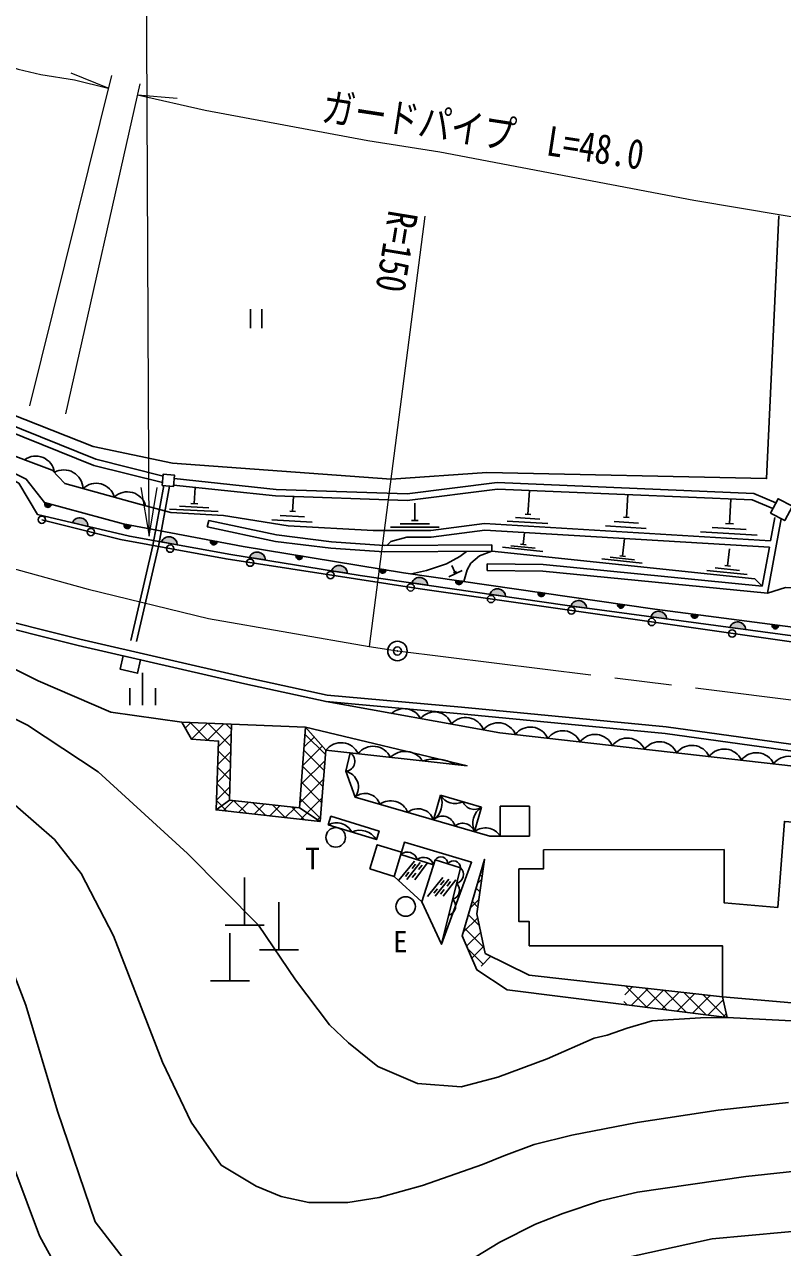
# Model space of a CAD drawing. Units: millimetres at full size, sheet at 1:1000; details may follow other scales. Extents: x 40000 to 680000, y 20000 to 380000.
# Drawn here: x 429951 to 476644, y 240286 to 315593 of the extents above; entities that cross this region are included whole.
import ezdxf
from ezdxf.enums import TextEntityAlignment as Align

# ---------------------------------------------------------------- set-up
doc = ezdxf.new("R2010")
doc.units = ezdxf.units.MM
doc.header["$LTSCALE"] = 1000
doc.header["$PDMODE"] = 32
doc.header["$PDSIZE"] = 500
doc.linetypes.add('CHAIN', pattern=[18.5, 12, -1.5, 3.5, -1.5])
doc.linetypes.add('DASHED', pattern=[7.5, 6, -1.5])
for name, color, linetype, lineweight in [('M-BGD', 7, 'Continuous', 25), ('M-BMK', 2, 'CHAIN', 13), ('M-BMK-SRVR', 3, 'Continuous', 25), ('M-STR-HTXT', 7, 'Continuous', 13)]:
    doc.layers.add(name, color=color, linetype=linetype, lineweight=lineweight)
doc.layers.add('M-OTRS', color=6, linetype='Continuous')
doc.styles.add('ＭＳ ゴシック', font='')
doc.styles.get('ＭＳ ゴシック').set_extended_font_data('MS Gothic')

# ---------------------------------------------------------------- blocks, each defined once
blk = doc.blocks.new('open_arrow')
at = {"color": 0, "linetype": 'Continuous', "lineweight": -2}
blk.add_lwpolyline([(7.5, 1.25), (0, 0), (7.5, -1.25)], dxfattribs=at)

msp = doc.modelspace()

# ---------------------------------------------------------------- hatches: boundary and pattern name
at = {"layer": 'M-BGD'}
for points in [[(431603, 286037, -0.4608), (431348, 285863, -0.4608), (431215, 286142)], [(432898, 284921, -0.82183), (433862, 284692)], [(436493, 284750, -0.4608), (436253, 284556, -0.4608), (436099, 284824)], [(438386, 283733, -0.82183), (439361, 283558)], [(441811, 283753, -0.4608), (441571, 283559, -0.4608), (441417, 283827)], [(443812, 282781, -0.82183), (444790, 282622)], [(447079, 282852, -0.4608), (446843, 282653, -0.4608), (446683, 282917)], [(448872, 281960, -0.82183), (449850, 281802)], [(452212, 282012, -0.4608), (451976, 281812, -0.4608), (451816, 282077)], [(453814, 281210, -0.82183), (454795, 281066)], [(456922, 281309, -0.4608), (456689, 281105, -0.4608), (456524, 281366)], [(458609, 280509, -0.82183), (459589, 280366)], [(461998, 280572, -0.4608), (461766, 280369, -0.4608), (461601, 280630)], [(463604, 279785, -0.82183), (464585, 279649)], [(466887, 279863, -0.4608), (466655, 279660, -0.4608), (466490, 279921)], [(468529, 279120, -0.82183), (469511, 278988)], [(471428, 279242, -0.4608), (471199, 279035, -0.4608), (471030, 279294)], [(473394, 278465, -0.82183), (474376, 278333)], [(476401, 278592, -0.4608), (476171, 278385, -0.4608), (476003, 278644)]]:
    msp.add_hatch(color=256, dxfattribs=at).paths.add_polyline_path(points)

# ---------------------------------------------------------------- linework, layer by layer
for p, q in [((443869, 298071), (443869, 296897)), ((444569, 298071), (444569, 296897)), ((438541, 287198), (437861, 283515)), ((438890, 287163), (438206, 283452)), ((440413, 286094), (440465, 287091)), ((446467, 285611), (446519, 286529)), ((460959, 285423), (461048, 286906)), ((467031, 285237), (467116, 286646)), ((473368, 284855), (473460, 286373)), ((431603, 286037), (431215, 286142)), ((438893, 285753), (441889, 285596)), ((439503, 285932), (441301, 285837)), ((440203, 286105), (440623, 286083)), ((446292, 285621), (446642, 285601)), ((453994, 285061), (453993, 286111)), ((460784, 285433), (461133, 285412)), ((432898, 284921), (433862, 284692)), ((436493, 284750), (436099, 284824)), ((441215, 284665), (441299, 285056)), ((445185, 285083), (447681, 284941)), ((445701, 285354), (447199, 285269)), ((453094, 284850), (454894, 284852)), ((453784, 285061), (454204, 285061)), ((459682, 285019), (462177, 284868)), ((460196, 285228), (461693, 285138)), ((465747, 284713), (468243, 284563)), ((466264, 284983), (467762, 284892)), ((466856, 285247), (467206, 285226)), ((473124, 284870), (473613, 284840)), ((476172, 285229), (475906, 283800)), ((452494, 284639), (455494, 284643)), ((460670, 283567), (460749, 284313)), ((466787, 282860), (466899, 283943)), ((471585, 284361), (475079, 284151)), ((472302, 284619), (474398, 284492)), ((438386, 283733), (439361, 283558)), ((441811, 283753), (441417, 283827)), ((458742, 283158), (458739, 283558)), ((459396, 283400), (461882, 283138)), ((459909, 283497), (461401, 283340)), ((460496, 283586), (460845, 283549)), ((473258, 282265), (473368, 283310)), ((443812, 282781), (444790, 282622)), ((447079, 282852), (446683, 282917)), ((465512, 282692), (467999, 282431)), ((466025, 282789), (467517, 282632)), ((466613, 282878), (466961, 282841)), ((448872, 281960), (449850, 281802)), ((452212, 282012), (451816, 282077)), ((456097, 281591), (456908, 281981)), ((456463, 281867), (456269, 282273)), ((456369, 281822), (456558, 281913)), ((458443, 281981), (458447, 282381)), ((471971, 281978), (474457, 281717)), ((472490, 282135), (473982, 281978)), ((473084, 282284), (473432, 282247)), ((453814, 281210), (454795, 281066)), ((456922, 281309), (456524, 281366)), ((458609, 280509), (459589, 280366)), ((461998, 280572), (461601, 280630)), ((463604, 279785), (464585, 279649)), ((466887, 279863), (466490, 279921)), ((468529, 279120), (469511, 278988)), ((471428, 279242), (471030, 279294)), ((476401, 278592), (476003, 278644)), ((473394, 278465), (474376, 278333)), ((437232, 273676), (437232, 275668)), ((436432, 273676), (436432, 274721)), ((438032, 273676), (438032, 274721)), ((440197, 272613), (439852, 272268)), ((441250, 271514), (440148, 272615)), ((441216, 272571), (440239, 271594)), ((442234, 272529), (441221, 271516)), ((442671, 271153), (441255, 272569)), ((442694, 271928), (441893, 271127)), ((442701, 272184), (442362, 272523)), ((448493, 270634), (447227, 271900)), ((447291, 272282), (447252, 272243)), ((448290, 271160), (447087, 269956)), ((447791, 271721), (447169, 271100)), ((442662, 270835), (441855, 270028)), ((442642, 270122), (441885, 270879)), ((448413, 269654), (447156, 270911)), ((442631, 269743), (441816, 268929)), ((442612, 269091), (441849, 269854)), ((448464, 270273), (447004, 268813)), ((448332, 268674), (447084, 269922)), ((448368, 269117), (446921, 267670)), ((448251, 267694), (447013, 268933)), ((442599, 268651), (441778, 267830)), ((442582, 268060), (441813, 268829)), ((455570, 268136), (455135, 266629)), ((458110, 267402), (455570, 268136)), ((441757, 267230), (442576, 267840)), ((442426, 267156), (441777, 267805)), ((442821, 267812), (442191, 267182)), ((443619, 267023), (442831, 267811)), ((443775, 267705), (443145, 267076)), ((444812, 266891), (444026, 267677)), ((444729, 267598), (444100, 266970)), ((445682, 267491), (445055, 266864)), ((446005, 266758), (445220, 267543)), ((446636, 267384), (446009, 266758)), ((447199, 266626), (446415, 267409)), ((448155, 266520), (446898, 267355)), ((448171, 266714), (446941, 267944)), ((448273, 267961), (446964, 266652)), ((458110, 267402), (457675, 265896)), ((448178, 266805), (447919, 266546)), ((453129, 264491), (455153, 263848)), ((453020, 262908), (453967, 264082)), ((453503, 262938), (454332, 263993)), ((453821, 263630), (454039, 263899)), ((453987, 262928), (454757, 263944)), ((454229, 263563), (454447, 263832)), ((458275, 264035), (458258, 264052)), ((443514, 260143), (443514, 263068)), ((453416, 263128), (453634, 263398)), ((453832, 263070), (454050, 263340)), ((454774, 261892), (455721, 263065)), ((455257, 261921), (456086, 262977)), ((455575, 262613), (455793, 262883)), ((455741, 261911), (456511, 262927)), ((458121, 262960), (457861, 262700)), ((458142, 263107), (458017, 263232)), ((455170, 262111), (455388, 262381)), ((455586, 262054), (455804, 262324)), ((455983, 262546), (456201, 262816)), ((458009, 262179), (457777, 262411)), ((445625, 258621), (445625, 261546)), ((457944, 261722), (457422, 261200)), ((457877, 261251), (457537, 261591)), ((457868, 260585), (456982, 259700)), ((457972, 260095), (457296, 260771)), ((442314, 260143), (444714, 260143)), ((458259, 258748), (457056, 259950)), ((442610, 256712), (442610, 259637)), ((458054, 259710), (457182, 258839)), ((444425, 258621), (446825, 258621)), ((458214, 257731), (457238, 258707)), ((458240, 258836), (457499, 258095)), ((458684, 258219), (458082, 257617)), ((441410, 256712), (443810, 256712)), ((467410, 256339), (466924, 255853)), ((468297, 255073), (466991, 256380)), ((468364, 256232), (467328, 255196)), ((469511, 254920), (468178, 256253)), ((469318, 256126), (468270, 255077)), ((470725, 254766), (469372, 256120)), ((467083, 255227), (466872, 255438)), ((470272, 256019), (469211, 254958)), ((471227, 255913), (470153, 254839)), ((471939, 254613), (470566, 255986)), ((472181, 255806), (471094, 254720)), ((473154, 254459), (471760, 255853)), ((472982, 255547), (472036, 254601)), ((473175, 254679), (472977, 254481))]:
    msp.add_line(p, q, dxfattribs=at)
at = {"layer": 'M-BGD', "linetype": 'DASHED'}
for p, q in [((437861, 283515), (436371, 277053)), ((438206, 283452), (436712, 276975))]:
    msp.add_line(p, q, dxfattribs=at)
at = {"layer": 'M-BGD'}
for points in [[(476413, 303801), (475659, 287635), (458423, 288007), (452542, 287591), (439073, 288587), (434190, 289603), (422314, 294289), (414063, 297588), (410859, 299526), (406183, 301892), (404854, 303300), (406801, 308018), (419369, 309772)], [(391601, 308349), (412714, 297543), (434344, 288820), (438492, 287785)], [(391431, 307987), (412548, 297178), (434220, 288439), (438451, 287383)], [(421155, 292534), (421854, 291439), (429608, 287345), (430753, 285430), (436429, 284083), (442664, 282967), (450636, 281674), (463225, 279834), (478632, 277760)], [(478632, 277760), (478216, 278354), (468787, 279588), (453291, 281835), (443419, 283452), (436023, 284838), (431181, 286151), (430060, 287590), (421633, 291786)], [(428077, 289487), (431663, 288157), (432434, 287320), (437047, 286062)], [(439139, 287232), (445421, 286566), (453533, 286292), (459078, 286990), (474775, 286317), (476037, 285780)], [(439180, 287630), (445449, 286965), (453515, 286693), (459061, 287391), (474865, 286714), (476226, 286135)], [(437047, 286062), (438961, 285539), (442211, 285369), (446191, 284726), (451426, 284428), (454972, 284432), (458286, 284863), (475906, 283800)], [(431020, 285101), (435870, 283883), (442368, 282684), (454317, 280843), (478487, 277388)], [(441215, 284665), (445414, 283765), (448831, 283338), (452097, 283112), (458742, 283158)], [(441299, 285056), (445481, 284160), (448870, 283736), (452109, 283512), (458739, 283558)], [(476566, 285156), (475712, 280576), (461876, 281940), (458443, 281981)], [(453497, 284031), (452526, 283752), (452273, 283513)], [(453497, 284031), (454999, 284032), (458299, 284461), (475832, 283404)], [(458742, 283158), (457978, 282880), (457442, 282422), (457219, 282011), (457010, 281296)], [(475832, 283404), (475386, 281010), (461898, 282340), (458447, 282381)], [(458742, 283158), (474929, 281456), (475386, 281010)], [(457172, 283147), (456769, 282829), (455939, 282387), (454721, 281976), (453790, 281763)], [(416889, 282143), (427018, 278918), (433262, 277360), (443528, 274992), (448533, 273901), (456834, 273157), (469424, 271942), (474011, 271309), (485720, 269675), (492515, 268206), (497756, 267377), (504418, 266360), (510282, 265870), (515549, 265515)], [(416889, 282143), (417854, 281616), (430787, 275183), (435279, 273249), (439642, 272636), (447258, 272320)], [(417532, 282358), (427127, 279303), (433356, 277749), (443616, 275382), (448594, 274297), (456871, 273555), (469471, 272339), (474066, 271705), (485790, 270069), (492589, 268600), (497813, 267773), (504168, 266944), (510372, 266436), (515588, 266084)], [(475712, 280576), (476833, 280919), (480153, 280890), (482914, 279742), (495577, 277576), (505010, 279490)], [(425947, 274547), (430140, 272441), (434486, 269571), (439995, 264557), (444368, 260143), (446651, 256764), (448745, 254002), (449906, 252883), (451719, 251425), (454155, 250377), (456857, 250189), (459109, 250769), (462140, 251902), (465047, 253169), (465846, 253355), (467064, 253801), (468620, 254241), (471595, 254434), (473321, 254445)], [(448533, 273901), (459234, 271980), (492515, 268206)], [(448516, 270905), (448155, 266520), (441757, 267230), (441905, 271469), (440245, 271582), (439642, 272636)], [(442711, 272509), (442576, 267840), (446898, 267355), (447258, 272320)], [(450011, 270741), (449745, 269612), (450318, 268020), (458621, 265623), (459255, 265623)], [(428392, 268375), (431799, 265414), (433439, 263323), (435440, 259484), (438446, 251703), (440219, 248008), (442077, 245364), (444227, 244067), (445768, 243431), (447472, 243053), (449876, 243053), (451796, 243360), (454473, 244104), (458158, 245392), (459471, 245941), (461351, 246625), (463662, 247205), (467684, 247984), (472670, 248740), (477010, 249210)], [(453170, 264624), (453359, 265239), (457490, 264009), (455644, 258957), (454427, 261565), (452714, 263140)], [(454427, 261565), (455254, 264167), (456818, 263670), (455644, 258957)], [(428223, 259868), (430028, 255202), (431986, 248692), (434308, 241859), (436939, 238469)], [(473225, 254450), (488302, 253672), (496050, 256493), (497056, 257252), (497828, 258207), (506727, 257856)], [(428601, 247105), (430874, 240998), (431970, 239025)], [(457712, 239701), (459226, 240616), (461429, 241722), (463108, 242390), (465428, 243163), (467713, 243692), (474382, 244665), (494041, 246782), (500230, 247130), (503087, 246896), (506265, 245985), (508541, 244873), (510894, 242779), (512816, 239861)], [(466975, 239653), (472313, 240818), (479026, 241438), (484109, 241762), (488142, 241601), (492167, 240880), (494658, 239946)]]:
    msp.add_lwpolyline(points, dxfattribs=at)
for points in [[(438433, 287209), (439130, 287139), (439200, 287835), (438504, 287905)], [(475895, 285512), (476778, 285043), (477247, 285926), (476364, 286395)], [(436028, 276722), (437108, 276473), (436918, 275650), (435838, 275899)], [(447258, 272320), (457213, 269951), (448516, 270905)], [(459255, 265623), (461056, 265623), (461056, 267459), (459255, 267459)], [(448666, 266310), (451627, 265401), (451789, 265929), (448828, 266838)], [(461913, 264768), (473039, 264788), (473045, 261511), (476345, 261224), (476757, 266520), (480168, 266254), (480014, 264272), (486464, 263770), (485752, 254616), (472944, 255721), (472944, 258863), (461045, 258863), (461045, 260351), (460403, 260351), (460403, 263599), (461913, 263599)], [(451220, 263599), (452714, 263140), (453170, 264624), (451676, 265083)], [(472944, 255721), (461039, 257050), (458334, 258392), (457816, 260827), (458296, 264183), (456915, 259469), (457804, 257377), (459680, 256163), (473225, 254450)]]:
    msp.add_lwpolyline(points, close=True, dxfattribs=at)
for centre, radius in [((431020, 285101), 225), ((434040, 284342), 225), ((438931, 283318), 225), ((443856, 282455), 225), ((448797, 281693), 225), ((453739, 280932), 225), ((458688, 280218), 225), ((463638, 279510), 225), ((468587, 278803), 225), ((473537, 278095), 225), ((449122, 265542), 600), ((453431, 261282), 600)]:
    msp.add_circle(centre, radius, dxfattribs=at)
for centre, radius, start, end in [((430644, 287860), 1160, 7.61413, 126.64375), ((432374, 286982), 1184, 1.55208, 119.27834), ((434367, 286182), 1160, 15.22559, 134.25522), ((436296, 285656), 1160, 15.22559, 134.25522), ((431401, 286059), 203, 155.86772, 353.7911), ((433358, 284712), 505, 357.82354, 155.48174), ((436290, 284756), 203, 160.41919, 358.34257), ((438857, 283549), 505, 1.01871, 158.6769), ((441608, 283759), 203, 160.41919, 358.34257), ((444286, 282605), 505, 1.96135, 159.61954), ((446876, 282854), 203, 161.73833, 359.66171), ((449345, 281785), 505, 1.96135, 159.61954), ((452009, 282013), 203, 161.73833, 359.66171), ((454290, 281041), 505, 2.85404, 160.51223), ((456719, 281306), 203, 162.78615, 0.70954), ((459085, 280340), 505, 2.85404, 160.51223), ((461795, 280570), 203, 162.78615, 0.70954), ((464081, 279620), 505, 3.25896, 160.91715), ((466684, 279861), 203, 162.78615, 0.70954), ((469007, 278957), 505, 3.50496, 161.16315), ((471225, 279237), 203, 163.58698, 1.51037), ((473872, 278302), 505, 3.50496, 161.16315), ((476198, 278587), 203, 163.58698, 1.51037), ((453327, 272303), 1164, 28.34666, 131.29993), ((455207, 272169), 1097, 18.42829, 141.21831), ((457128, 271760), 1160, 20.30849, 139.33811), ((459122, 271437), 1160, 22.24972, 141.27934), ((461121, 271176), 1160, 23.86418, 142.8938), ((463110, 270948), 1160, 24.01682, 143.04644), ((465097, 270723), 1160, 24.01682, 143.04644), ((449445, 270211), 1160, 24.22499, 143.25461), ((451434, 269993), 1160, 24.22499, 143.25461), ((467084, 270497), 1160, 24.01682, 143.04644), ((469072, 270272), 1160, 24.01682, 143.04644), ((471059, 270047), 1160, 24.01682, 143.04644), ((449687, 270222), 613, 275.438, 58.05816), ((453393, 269518), 1311, 34.02134, 133.45825), ((455225, 267876), 2490, 60.05862, 107.42098), ((473046, 269821), 1160, 24.01682, 143.04644), ((475033, 269596), 1160, 24.01682, 143.04644), ((477021, 269371), 1160, 24.01682, 143.04644), ((449513, 268629), 1010, 322.901, 76.72247), ((450932, 267291), 953, 17.66476, 130.13391), ((454457, 267641), 1218, 303.8284, 23.97027), ((456469, 268664), 1043, 210.43847, 297.3602), ((452506, 266652), 1142, 22.15219, 125.64648), ((457667, 268048), 783, 203.31714, 304.48154), ((458786, 266392), 1216, 123.7809, 203.97992), ((454188, 266300), 1002, 19.20939, 128.58928), ((455686, 266045), 803, 14.44094, 133.35773), ((449173, 265393), 1047, 26.91551, 118.94318), ((450607, 264788), 1190, 31.01378, 114.84491), ((456941, 265626), 782, 20.16009, 127.63858), ((458343, 265049), 1078, 32.18259, 128.21423), ((453529, 263997), 636, 15.76149, 128.99641), ((455599, 263898), 437, 2.64413, 142.11378), ((454541, 263676), 636, 15.76149, 128.99641), ((456381, 263650), 437, 2.64413, 142.11378), ((456411, 263256), 580, 286.50831, 45.53793), ((456170, 262285), 580, 286.50831, 45.53793), ((455928, 261315), 580, 286.50831, 45.53793)]:
    msp.add_arc(centre, radius, start, end, dxfattribs=at)
at = {"layer": 'M-BMK'}
msp.add_lwpolyline([(426672, 282813), (433867, 280822), (441289, 279015), (451175, 277285), (452925, 277017), (478481, 273852), (504080, 270680), (508435, 270381), (514114, 270568), (516652, 270782), (522746, 271762), (527959, 273181), (543435, 278760), (549650, 280946)], dxfattribs=at)
at = {"layer": 'M-BMK-SRVR'}
msp.add_circle((452925, 277017), 600, dxfattribs=at)
at = {"layer": 'M-OTRS'}
msp.add_point((452925, 277017), dxfattribs=at)
at = {"layer": 'M-STR-HTXT'}
for p, q in [((435113, 311672), (432836, 312589)), ((435304, 312443), (430264, 292117)), ((437059, 311943), (432472, 291612)), ((436907, 311267), (439353, 311057)), ((454617, 303789), (451175, 277285))]:
    msp.add_line(p, q, dxfattribs=at)
for points in [[(321539, 346531), (333620, 346646), (338936, 346517), (347222, 345485), (351421, 344613), (355955, 343430), (361916, 341592), (367791, 339509), (373342, 337389), (382568, 333698), (397195, 327358), (418605, 316916), (422781, 315093), (425619, 314060), (429563, 312847), (430956, 312511), (433041, 312186), (435113, 311672)], [(437633, 284083), (437421, 327895), (473718, 327895)], [(436907, 311267), (441085, 310310), (451107, 308443), (455532, 307755), (471179, 304771), (482058, 302956)]]:
    msp.add_lwpolyline(points, dxfattribs=at)

# ---------------------------------------------------------------- block references
at = {"layer": 'M-STR-HTXT', "xscale": 400, "yscale": 400, "rotation": 90.3}
msp.add_blockref('open_arrow', (437633, 284083), dxfattribs=at)

# ---------------------------------------------------------------- texts
at = {"layer": 'M-BGD', "style": 'ＭＳ ゴシック'}
for s, p in [('T', (447251, 263186)), ('E', (452654, 258060))]:
    msp.add_text(s, height=1320, dxfattribs=at).set_placement(p, align=Align.BOTTOM_LEFT)
at = {"layer": 'M-STR-HTXT', "style": 'ＭＳ ゴシック', "width": 0.8}
for s, rotation, p in [('ガードパイプ\u3000L=48.0', 351.326, (457981, 307612)), ('R=150', 260.636, (451443, 301843))]:
    msp.add_text(s, height=1833, rotation=rotation, dxfattribs=at).set_placement(p, align=Align.BOTTOM_CENTER)

doc.saveas('drawing.dxf')
